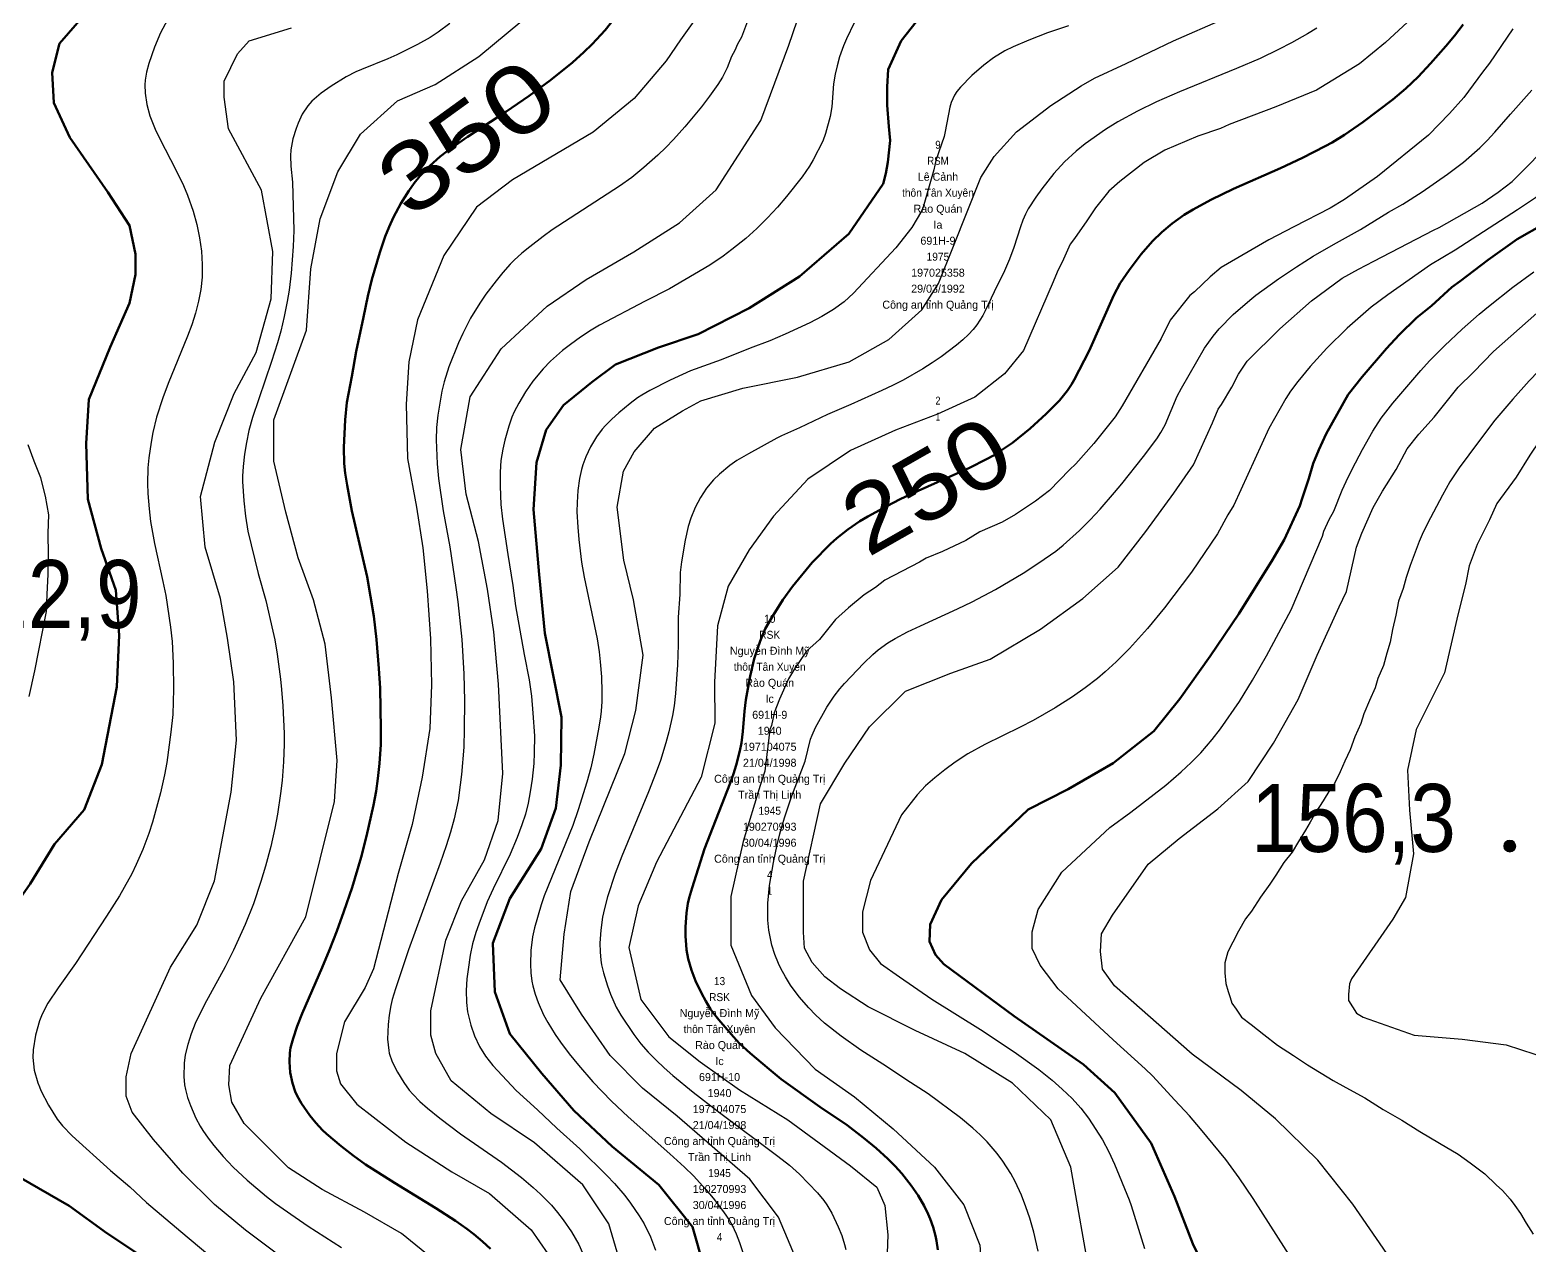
# Model space of a CAD drawing. Header units: metres. Extents: x 549268 to 556659, y 1838059 to 1844558.
# Drawn here: x 551896.4 to 552271.3, y 1842041.6 to 1842345.5 of the extents above; entities that cross this region are included whole.
import ezdxf
from ezdxf.enums import TextEntityAlignment as Align

# ---------------------------------------------------------------- set-up
doc = ezdxf.new("R2010")
doc.units = ezdxf.units.M
doc.header["$LTSCALE"] = 0.8
for name, color, linetype, lineweight in [('1', 7, 'Continuous', 25), ('2', 7, 'Continuous', 53), ('5', 7, 'Continuous', 13)]:
    doc.layers.add(name, color=color, linetype=linetype, lineweight=lineweight)
doc.layers.add('15', color=7, linetype='Continuous')
doc.layers.add('4', color=7, linetype='Continuous')

msp = doc.modelspace()

# ---------------------------------------------------------------- hatches: boundary and pattern name
at = {"layer": '5'}
msp.add_hatch(color=256, dxfattribs=at).paths.add_polyline_path([(552267.79, 1842141.39, 1), (552264.79, 1842141.39, 1)])

# ---------------------------------------------------------------- linework, layer by layer
at = {"layer": '1'}
for points in [[(552063.54, 1842349.42), (552058.98, 1842342.99), (552055.44, 1842337.79), (552047.41, 1842328.36), (552037.18, 1842319.95), (552017.02, 1842307.97), (552008.02, 1842301.13), (551999.8, 1842289.08), (551993.25, 1842272.96), (551991.06, 1842262.44), (551990.44, 1842251.86), (551990.71, 1842238.28), (551993.01, 1842226.12), (551994.54, 1842215.93), (551995.62, 1842205.17), (551996.47, 1842193.22), (551996.74, 1842181.71), (551996.29, 1842170.76), (551994.44, 1842158.6), (551991.9, 1842146.74), (551988.37, 1842134.5), (551982.27, 1842110.65), (551980.15, 1842106.01), (551975.02, 1842097.38), (551972.97, 1842089.51), (551972.97, 1842085.19), (551973.99, 1842081.89), (551978.1, 1842076.81), (551990.28, 1842067.29), (552001.84, 1842059.92), (552011.21, 1842054.48), (552021.66, 1842045.43), (552025.83, 1842039.43)], [(552243.93, 1842350.45), (552235.2, 1842342.34), (552228.7, 1842337.02), (552218.01, 1842330.46), (552207.83, 1842326.25), (552196.13, 1842321.86), (552193.96, 1842320.85), (552188.34, 1842318.94), (552180.09, 1842315.45), (552174.86, 1842312.31), (552168.8, 1842307.55), (552166.02, 1842305.2), (552162.69, 1842301.01), (552160.53, 1842297.71), (552157.48, 1842293.3), (552156.37, 1842291.9), (552154.76, 1842288.16), (552153.1, 1842284.92), (552152.1, 1842282.52), (552144.73, 1842265.28), (552140, 1842259.5), (552132.59, 1842253.67), (552123.26, 1842249.39), (552112.74, 1842245.35), (552101.44, 1842240.31), (552090.8, 1842233.14), (552082.22, 1842223.9), (552076.14, 1842215.49), (552070.92, 1842206.41), (552068.27, 1842196.48), (552067.44, 1842182.37), (552067.55, 1842172.14), (552064.18, 1842158.62), (552052.96, 1842137.38), (552048.36, 1842126.43), (552046.03, 1842116.02), (552049.08, 1842103.04), (552056.08, 1842093.67), (552063.87, 1842087.38), (552073.69, 1842080.44), (552085.79, 1842072.87), (552101.51, 1842061.42), (552108.1, 1842056.05), (552110.04, 1842051.45), (552110.82, 1842044.16), (552110.43, 1842032.64)], [(552076.46, 1842349.7), (552074.19, 1842343.7), (552073.23, 1842341.9), (552072.56, 1842340.37), (552071.77, 1842338.88), (552070.67, 1842335.98), (552069.47, 1842333.7), (552068.34, 1842331.86)], [(552320, 1842349), (552316.06, 1842344.04), (552310.47, 1842337.52), (552300.89, 1842327.34), (552296.82, 1842323.28), (552292.72, 1842319.68), (552284.96, 1842313.5), (552276.83, 1842306.64), (552272.71, 1842303.52), (552268.24, 1842300.5), (552252.62, 1842290.43), (552246.49, 1842286.72), (552235.79, 1842279.25), (552231.63, 1842276.14), (552225.67, 1842270.89), (552220.54, 1842265.88), (552216.42, 1842261.35)], [(551958.22, 1842039.3), (551950.21, 1842045.3), (551942.53, 1842051.73), (551934.55, 1842059.56), (551927.27, 1842067.98), (551921.94, 1842074.79), (551920.4, 1842078.85), (551920.4, 1842083.67), (551921.69, 1842089.51), (551931.49, 1842111.05), (551938.08, 1842121.6), (551942.53, 1842132.66), (551946.64, 1842154.83), (551948, 1842167.84), (551947.34, 1842182.41), (551945.72, 1842193.36), (551943.96, 1842203.26), (551940.15, 1842216.14), (551938.95, 1842228.83), (551942.58, 1842242.38), (551947.41, 1842254.53), (551952.87, 1842264.81), (551956.64, 1842278.25), (551957.1, 1842290.11), (551954.28, 1842305.45), (551946.03, 1842320.77), (551944.94, 1842328.7), (551944.94, 1842332.67), (551948.22, 1842339.52), (551951.13, 1842342.77), (551961.7, 1842346.01)], [(551930.73, 1842348.04), (551929.03, 1842344.72), (551927.52, 1842341.17), (551926.1, 1842337.12), (551925.51, 1842334.96), (551925.17, 1842332.93), (551925.1, 1842331.78), (551925.17, 1842329.63), (551925.59, 1842326.84), (551926.34, 1842324.04), (551927.66, 1842320.63), (551928.72, 1842318.44), (551932.95, 1842310.33)], [(552001.36, 1842347.09), (551998.37, 1842344.91), (551996.39, 1842343.61), (551993.25, 1842341.83), (551988.03, 1842339.23), (551985.84, 1842338.24), (551979.25, 1842335.61), (551977.84, 1842334.97), (551975.39, 1842333.75), (551971.62, 1842331.46), (551969.12, 1842329.64), (551966.85, 1842327.65), (551966.33, 1842327.09), (551965.84, 1842326.53), (551964.44, 1842324.44), (551963.4, 1842322.19), (551962.89, 1842320.84), (551962.09, 1842318.21), (551961.57, 1842315.49), (551961.46, 1842314.03), (551961.58, 1842311.45), (551961.96, 1842307.39), (551962.36, 1842295.33), (551962.16, 1842291.32), (551961.62, 1842284.68), (551961.17, 1842280.44), (551960.69, 1842277.55), (551959.93, 1842273.8), (551959.04, 1842270.15), (551958.24, 1842267.26), (551956.78, 1842262.53), (551952.03, 1842248.58), (551951.07, 1842245.32), (551950.45, 1842242.31), (551950.02, 1842239.36), (551949.67, 1842236.29), (551949.5, 1842233.85), (551949.49, 1842232.51), (551949.62, 1842230.1), (551949.85, 1842227.69), (551950.26, 1842223.88), (551950.84, 1842220.09), (551953.43, 1842209.54), (551955.3, 1842202.77), (551957.09, 1842195.13), (551957.54, 1842192.92), (551958.12, 1842189.39), (551958.95, 1842183.14), (551959.24, 1842180.54), (551959.55, 1842176.43), (551959.87, 1842169.56), (551959.91, 1842166.82), (551959.77, 1842162.42), (551959.39, 1842157.74), (551959.02, 1842154.55), (551958.24, 1842149.35), (551957.59, 1842145.89), (551956.54, 1842141.26), (551955.23, 1842136.35), (551954.08, 1842132.5), (551952.2, 1842126.96), (551950.16, 1842121.74), (551947.27, 1842115.33), (551945.15, 1842111.19), (551940.03, 1842101.71), (551937.69, 1842097), (551936.63, 1842094.38), (551935.79, 1842091.77), (551935.2, 1842089.15), (551934.91, 1842087.08), (551934.82, 1842083.78)], [(551999.96, 1842035.71), (551989.22, 1842044.47), (551979.99, 1842049.8), (551969.43, 1842055.48), (551960.97, 1842060.91), (551949.9, 1842071.99), (551946.82, 1842077.33), (551946.05, 1842081.64), (551946.31, 1842086.47), (551954.1, 1842103.37), (551965.31, 1842123.7), (551972.48, 1842152.48), (551973.14, 1842162.81), (551971.7, 1842178.45), (551970.15, 1842191.88), (551967.22, 1842202.92), (551963.44, 1842213.47), (551960.32, 1842224.89), (551957.31, 1842237.61), (551957.31, 1842247.98), (551965.53, 1842270.41), (551966.6, 1842285.72), (551968.93, 1842298.2), (551973.29, 1842310.02), (551978.99, 1842319.43), (551988.2, 1842327.71), (551997.67, 1842331.87), (552008.6, 1842338.82), (552019.28, 1842347.8)], [(552044.44, 1842035.54), (552041.07, 1842046.92), (552034.54, 1842056.61), (552022.46, 1842067.16), (552011.56, 1842074.49), (552001.69, 1842082.65), (551997.85, 1842089.51), (551996.56, 1842094.08), (551996.56, 1842100.17), (552000.31, 1842117.83), (552004.27, 1842127.66), (552009.98, 1842137.97), (552013.43, 1842147.74), (552014.55, 1842159.55), (552013.45, 1842181.85), (552012.33, 1842194.94), (552010.74, 1842205.64), (552008.47, 1842217.54), (552005.44, 1842229.35), (552004.04, 1842240.59), (552006.42, 1842253.73), (552014.13, 1842265.71), (552025.64, 1842276.36), (552035.44, 1842283.03), (552047.28, 1842289.96), (552058.7, 1842297.22), (552067.91, 1842305.5), (552079.1, 1842322.85), (552086.08, 1842341.64), (552088.18, 1842347.72)], [(552102.38, 1842347.27), (552100.46, 1842343.23), (552099.76, 1842341.54), (552098.76, 1842338.73), (552098.12, 1842336.5), (552097.68, 1842334.46), (552097.27, 1842332.03), (552096.78, 1842326.22), (552096.43, 1842323.82), (552095.22, 1842319.56), (552094.56, 1842317.69), (552092.15, 1842313.03), (552091.21, 1842311.4), (552089.4, 1842308.76), (552085.5, 1842303.82), (552083.19, 1842301.12), (552080.73, 1842298.45), (552078.1, 1842295.84), (552075.31, 1842293.36), (552071.85, 1842290.57), (552069.68, 1842288.93), (552066.3, 1842286.62), (552056.27, 1842280.71), (552050.13, 1842277.63), (552038.76, 1842271.65), (552036.66, 1842270.37), (552034.02, 1842268.62), (552031.45, 1842266.81), (552029.49, 1842265.29), (552026.49, 1842262.62), (552024.66, 1842260.73), (552022.11, 1842257.65), (552020.24, 1842254.97), (552018.53, 1842252.18), (552017.37, 1842249.94), (552016.83, 1842248.68), (552016.03, 1842246.4), (552015.06, 1842242.88), (552014.53, 1842240.64), (552014.05, 1842237.78), (552013.88, 1842234.91), (552013.9, 1842231.38), (552014.08, 1842226.77), (552014.51, 1842223.13), (552015.78, 1842214.3), (552017.04, 1842206.56), (552017.75, 1842201.46), (552019.88, 1842189.32), (552021.12, 1842182.92), (552021.7, 1842178.87), (552022.11, 1842174.65), (552022.45, 1842168.93)], [(552155.99, 1842346.5), (552150.75, 1842344.78), (552146.03, 1842342.92), (552142.12, 1842341.28), (552140.02, 1842340.27), (552137.23, 1842338.53), (552134.8, 1842336.7), (552131.77, 1842334.1), (552128.94, 1842331.15), (552128.09, 1842330.12), (552127.48, 1842329.17), (552126.64, 1842327.37), (552126.27, 1842326.19), (552125.17, 1842320.1), (552124.86, 1842318.86), (552122.83, 1842312.87), (552122.28, 1842310.49), (552120, 1842302.31), (552119.63, 1842301.14), (552119.19, 1842300.15), (552116.82, 1842296.07), (552112.78, 1842291.01), (552102.26, 1842279.61), (552099.87, 1842277.49), (552097.2, 1842275.54), (552094.32, 1842273.79), (552091.33, 1842272.25), (552085.15, 1842269.37), (552081.34, 1842267.72), (552076.41, 1842265.9), (552069.12, 1842263), (552061.49, 1842260.19), (552059.45, 1842259.34), (552056.36, 1842257.9), (552051.32, 1842255.3), (552049.34, 1842254.16), (552048.27, 1842253.45), (552046.36, 1842252.05), (552043.53, 1842249.71), (552041.81, 1842248.18), (552040.2, 1842246.57), (552039.38, 1842245.6), (552038.02, 1842243.74), (552036.52, 1842241.26), (552035.3, 1842238.75), (552034.54, 1842236.71), (552034.2, 1842235.53), (552033.72, 1842233.3), (552033.32, 1842230.34), (552033.12, 1842227.33), (552033.09, 1842224.94), (552033.28, 1842221.16), (552033.56, 1842218.01), (552034.22, 1842212.34), (552034.92, 1842208.61), (552038.11, 1842193.16), (552038.62, 1842189.98), (552038.93, 1842187.48), (552039.2, 1842183.68), (552039.28, 1842179.95), (552039.28, 1842177.54), (552039.16, 1842175.08), (552039.01, 1842173.68), (552038.59, 1842171.07), (552037.32, 1842164.33), (552036.57, 1842160.91), (552035.53, 1842157.34), (552033.36, 1842150.46), (552032.03, 1842146.54), (552024.88, 1842128.9), (552024.14, 1842126.66), (552022.49, 1842120.92), (552021.97, 1842118.68), (552021.55, 1842115.24), (552021.49, 1842111.85), (552021.59, 1842109.68), (552021.85, 1842107.55), (552022.07, 1842106.39), (552022.64, 1842104.31), (552023.36, 1842102.27), (552024.74, 1842099.18), (552025.78, 1842097.23), (552027.67, 1842094.24), (552029, 1842092.34), (552031.17, 1842089.44), (552033.47, 1842086.58), (552037.07, 1842082.45), (552041.75, 1842077.61), (552045.94, 1842073.69), (552056.35, 1842064.43), (552059.95, 1842061.09), (552062.21, 1842058.88), (552065.33, 1842055.5), (552067.13, 1842053.33), (552069.73, 1842049.92), (552071.19, 1842047.73), (552071.87, 1842046.53), (552072.89, 1842044.4), (552073.74, 1842042.25), (552074.93, 1842038.73)], [(552088.67, 1842036.27), (552083.5, 1842048.59), (552076.35, 1842058.08), (552058.17, 1842073.83), (552049.52, 1842080.79), (552041.37, 1842088.98), (552034.23, 1842099.37), (552028.89, 1842107.91), (552029.93, 1842119.32), (552031.57, 1842130.04), (552036.12, 1842142.4), (552045.03, 1842164.53), (552047.84, 1842175.25), (552049.61, 1842189.09), (552047.23, 1842202.93), (552044.83, 1842212.88), (552043.17, 1842226.16), (552044.76, 1842235.14), (552047.42, 1842239.93), (552052.5, 1842245.92), (552059.52, 1842250.23), (552064.09, 1842252.76), (552074.6, 1842255.89), (552088.26, 1842258.63), (552101.14, 1842262.45), (552111.05, 1842268.1), (552119.34, 1842275.48), (552123.48, 1842282.04), (552127.21, 1842291.43), (552134.03, 1842308.55), (552137.36, 1842313.82), (552142.95, 1842319.97), (552151.53, 1842326.56), (552159.1, 1842331.5), (552162.44, 1842333.4), (552170.4, 1842337.11), (552182.2, 1842342.78), (552194.78, 1842348.28)], [(552218.04, 1842345.94), (552215.74, 1842344.52), (552211.68, 1842342.26), (552208.46, 1842340.6), (552203.85, 1842338.36), (552197.94, 1842335.8), (552183.75, 1842329.99), (552177.98, 1842327.47), (552173.21, 1842325.18), (552168.27, 1842322.5), (552165.19, 1842320.57), (552160.18, 1842317), (552157.87, 1842315.18), (552154.96, 1842312.51), (552152.27, 1842309.61), (552149.28, 1842305.76), (552147.81, 1842303.68), (552145.9, 1842300.75), (552145.2, 1842299.41), (552144.55, 1842297.9), (552143.95, 1842296.22), (552142.32, 1842291.05), (552141.2, 1842288.15), (552139.97, 1842285.25), (552137.37, 1842280.02), (552135.15, 1842275.23), (552134.53, 1842274.05), (552133.06, 1842271.75), (552132.12, 1842270.58), (552130.95, 1842269.33), (552129.57, 1842268.02), (552127.98, 1842266.68), (552124.12, 1842263.73), (552121.89, 1842262.19), (552119.58, 1842260.75), (552114.61, 1842257.93), (552111.98, 1842256.55), (552109.3, 1842255.29), (552101.58, 1842251.78), (552095.7, 1842249.32), (552088.74, 1842245.95), (552084.24, 1842243.98)], [(552267.08, 1842345.73), (552261.2, 1842337.18), (552259.43, 1842334.95), (552254.82, 1842328.58), (552251.21, 1842324.61), (552245.99, 1842319.18), (552233.2, 1842308.82), (552224.96, 1842303.05), (552221.4, 1842300.87), (552212.27, 1842296.27), (552206.04, 1842293.01), (552194.13, 1842286.06), (552191.35, 1842283.71), (552187.46, 1842279.96), (552186.29, 1842279.06), (552181.41, 1842272.92), (552179.13, 1842268.34), (552169.38, 1842251.47), (552167.66, 1842248.73), (552162.33, 1842242.02), (552157.83, 1842236.93), (552156.22, 1842235.48), (552151.22, 1842230.33), (552147.71, 1842227.64), (552142.76, 1842224.28), (552139.42, 1842222.37), (552133.85, 1842219.96), (552130.29, 1842217.77)], [(552068.34, 1842331.86), (552066.27, 1842328.9), (552064.21, 1842326.27), (552060.08, 1842321.27), (552057.24, 1842318.04), (552055.34, 1842316.07), (552053.32, 1842314.13), (552049.85, 1842311.04), (552046.81, 1842308.59), (552043.73, 1842306.38), (552026.91, 1842295.48), (552024.63, 1842293.84), (552021.29, 1842291.27), (552019.29, 1842289.63), (552017.39, 1842287.9), (552016.37, 1842286.87), (552014.6, 1842284.86), (552012.89, 1842282.75), (552010.34, 1842279.4), (552008.78, 1842277.15), (552006.51, 1842273.38), (552004.53, 1842269.57), (552003.45, 1842267.23), (552001.04, 1842261.2), (551999.87, 1842257.49), (551999.35, 1842255.17), (551998.33, 1842249.17), (551997.98, 1842246.09), (551997.9, 1842243), (551998.14, 1842236.93), (551998.47, 1842233.3), (551999.69, 1842225.25), (552001.31, 1842216.17), (552002.86, 1842206.02), (552003.31, 1842202.47), (552004.29, 1842193.07), (552004.81, 1842184.44), (552004.96, 1842177.73), (552004.91, 1842170.57), (552004.78, 1842166.1), (552004.22, 1842159.29), (552003.94, 1842156.68), (552003.39, 1842152.8), (552002.42, 1842148.21), (552001.49, 1842144.81), (552000.44, 1842141.47), (551998.94, 1842137.09), (551991.01, 1842115.42), (551987.72, 1842105.67), (551986.89, 1842102.97), (551986.55, 1842101.54), (551986.13, 1842099.07), (551985.9, 1842096.71), (551985.75, 1842093.1), (551986.03, 1842090.22), (551986.17, 1842089.61), (551986.92, 1842087.45), (551988.23, 1842084.79), (551989.78, 1842082.25), (551991.19, 1842080.34), (551992.08, 1842079.32), (551993.86, 1842077.52), (551995.77, 1842075.8), (551998.79, 1842073.29), (552003.96, 1842069.42)], [(552144.61, 1842209.63), (552148.53, 1842212.17), (552152.78, 1842215.16), (552154.62, 1842216.61), (552158.69, 1842220.27), (552161.43, 1842223), (552163.9, 1842225.65), (552167.49, 1842229.77), (552169.32, 1842231.96), (552174.72, 1842238.78), (552178.06, 1842243.22), (552179.08, 1842244.77), (552180.16, 1842246.68), (552183.17, 1842253.9), (552184.24, 1842255.87), (552190.01, 1842265.88), (552192.1, 1842268.92), (552193.63, 1842270.75), (552197.15, 1842274.29), (552201.32, 1842277.94), (552202.81, 1842279.16), (552208.47, 1842283.26), (552212.97, 1842286.25), (552217.16, 1842288.91), (552222.22, 1842291.85), (552229, 1842295.57), (552236, 1842299.92), (552239.52, 1842301.92), (552244.42, 1842305.03), (552250.72, 1842309.42), (552254.74, 1842312.44), (552258.78, 1842316.01), (552260.63, 1842317.83), (552262.58, 1842319.93), (552266.47, 1842324.44), (552271.84, 1842330.43)], [(552161.6, 1842032.26), (552156.56, 1842061.04), (552151.52, 1842072.94), (552141.99, 1842082.04), (552130.04, 1842089.5), (552117.65, 1842095.22), (552105.89, 1842101.14), (552098.95, 1842105.66), (552095.1, 1842108.63), (552091.88, 1842112.23), (552089.96, 1842115.83), (552089.74, 1842119.86), (552089.74, 1842132.57), (552093.97, 1842151.91), (552100.08, 1842162.14), (552106.21, 1842171.21), (552115.21, 1842180.12), (552126.58, 1842184.65), (552136.4, 1842188.08), (552148.94, 1842195.61), (552159.53, 1842203.29), (552168.4, 1842211.14), (552175.33, 1842220.05), (552182.31, 1842229.61), (552187.23, 1842236.7), (552191.97, 1842247.19), (552193.35, 1842250.65), (552194.24, 1842251.77), (552196.79, 1842256.13), (552198.46, 1842259.37), (552200.62, 1842262.66), (552208.84, 1842270.72), (552216.68, 1842277.71), (552224.41, 1842283.43), (552228.48, 1842285.67), (552232.32, 1842287.63), (552247.18, 1842295.43), (552248.63, 1842296.11), (552259.37, 1842302.16), (552263.37, 1842304.91), (552266.88, 1842307.6), (552270.99, 1842311.63), (552278.93, 1842319.9)], [(551932.95, 1842310.33), (551934.73, 1842306.61), (551935.77, 1842304.15), (551937.14, 1842300.16), (551938.04, 1842296.8), (551938.75, 1842293.45), (551939.23, 1842290.13), (551939.43, 1842286.83), (551939.37, 1842283.63), (551939.05, 1842280.58), (551938.5, 1842277.61), (551937.73, 1842274.65), (551936.79, 1842271.73), (551935.73, 1842268.87), (551930.94, 1842257.09), (551929.6, 1842253.46), (551928, 1842248.63), (551927.09, 1842244.84), (551926.64, 1842242.39), (551926.08, 1842238.5), (551925.83, 1842235.97), (551925.72, 1842232.05), (551925.81, 1842229.54), (551926.12, 1842225.69), (551926.52, 1842222.56), (551927.5, 1842217.02), (551929.61, 1842207.55), (551930.31, 1842204.02), (551931.49, 1842196.08), (551931.88, 1842192.57), (551932.17, 1842187.14), (551932.26, 1842180.58), (551932.04, 1842174.28), (551931.6, 1842169.83), (551930.54, 1842162.24), (551930.02, 1842159.23), (551929, 1842154.67), (551926.98, 1842147.31), (551926.11, 1842144.52), (551924.6, 1842140.52), (551922.94, 1842136.79), (551921.79, 1842134.45), (551919.94, 1842130.99), (551918.71, 1842128.91), (551915.5, 1842123.85), (551907.77, 1842112), (551903.39, 1842105.88), (551900.85, 1842102.06), (551899.45, 1842099.36), (551898.78, 1842097.63), (551897.77, 1842094.06), (551897.17, 1842090.38), (551897.1, 1842088.48), (551897.42, 1842085.3), (551898.34, 1842082.12), (551898.71, 1842081.19), (551899.11, 1842080.23), (551900.96, 1842076.58), (551903.19, 1842073.09), (551904.49, 1842071.42), (551906.95, 1842068.87), (551916.53, 1842060.27), (551921.32, 1842056.19), (551925.52, 1842052.27), (551934.07, 1842044.96), (551941.36, 1842038.91)], [(552198.75, 1842177.57), (552201.98, 1842182.85), (552205.49, 1842188.95), (552211.65, 1842200.46), (552219.47, 1842218.85), (552219.82, 1842220.15), (552221.1, 1842223.08), (552222.32, 1842225.13), (552224.4, 1842230.36), (552225.35, 1842232.53), (552226.86, 1842235.66), (552229.48, 1842240.58), (552232.01, 1842245.1), (552234.17, 1842248.41), (552237.04, 1842252.1), (552244.02, 1842260.29), (552246.24, 1842262.73), (552249.93, 1842266.44), (552254.42, 1842270.64), (552258.61, 1842274.37), (552260.93, 1842276.3), (552267.05, 1842281.14), (552272.34, 1842285.02)], [(552241.49, 1842030.93), (552227.08, 1842051.82), (552218.32, 1842062.79), (552207.69, 1842073.13), (552199.15, 1842080.24), (552186.86, 1842089.34), (552167.45, 1842106.44), (552164.48, 1842110.6), (552163.98, 1842115.01), (552164.23, 1842119.41), (552166.95, 1842124.06), (552175.87, 1842136.85), (552183.62, 1842143.27), (552193.33, 1842150.71), (552200.91, 1842157.49), (552207.23, 1842167.1), (552213.39, 1842177.99), (552218.11, 1842189.08), (552223.6, 1842201.18), (552225.45, 1842205.04), (552227.95, 1842216.14), (552229.33, 1842219.6), (552232.15, 1842226.03), (552234.48, 1842230.1), (552237.92, 1842235.58), (552240.63, 1842240.72), (552243.52, 1842244.35), (552247.35, 1842248.6), (552253.35, 1842256.15), (552257.24, 1842259.9), (552262.24, 1842265.04), (552273.08, 1842274.67)], [(552275.91, 1842262.62), (552271.12, 1842257.76), (552267.02, 1842253.16), (552262.57, 1842247.88), (552258.45, 1842242.44), (552253.64, 1842235.94), (552251.32, 1842232.46), (552249.43, 1842229.14), (552246.43, 1842223.47), (552244.67, 1842219.88), (552243.67, 1842217.56), (552241.4, 1842211.58), (552241.03, 1842210.52), (552240.39, 1842208.55), (552239.6, 1842205.8), (552238.48, 1842202.63), (552237.78, 1842199.14), (552236.98, 1842195.51), (552236.35, 1842192.4), (552235.56, 1842189.65), (552234.69, 1842186.52), (552233.32, 1842183.32), (552232.61, 1842180.96), (552231.24, 1842177.76), (552229.77, 1842174.42), (552229.05, 1842172.06), (552227.58, 1842168.72), (552226.35, 1842165.42), (552225.06, 1842162.61), (552223.88, 1842159.94), (552222.48, 1842156.99), (552221.29, 1842155.45), (552219.61, 1842152.72), (552217.82, 1842149.85), (552216.36, 1842147.39), (552215.23, 1842145.36), (552213.44, 1842142.49), (552211.88, 1842139.89), (552209.81, 1842137.24), (552207.81, 1842134.09), (552206.32, 1842131.88), (552203.95, 1842128.56), (552201.73, 1842125.13), (552200.21, 1842123.17), (552198.46, 1842120.05), (552197.03, 1842117.35), (552195.82, 1842114.93), (552195.02, 1842112.18), (552195.09, 1842109.67), (552195.29, 1842107.04), (552195.92, 1842104.98), (552196.36, 1842103.52), (552196.79, 1842102.06), (552197.86, 1842100.55)], [(552216.42, 1842261.35), (552213.29, 1842257.59), (552211.49, 1842255.17), (552210.28, 1842253.28), (552206.06, 1842245.83), (552197.27, 1842226.64), (552195.82, 1842224.2), (552193.24, 1842219.46), (552186.73, 1842209.91), (552179.97, 1842200.93), (552175.71, 1842195.8), (552171.24, 1842190.76), (552167.92, 1842187.44), (552165.1, 1842184.92), (552163.19, 1842183.32), (552160.14, 1842180.94), (552156.94, 1842178.67), (552152.62, 1842175.92), (552147.17, 1842172.78), (552143.87, 1842171.07), (552135.1, 1842166.74), (552130.85, 1842164.4), (552127.61, 1842162.32), (552125.03, 1842160.45), (552122.57, 1842158.48), (552120.26, 1842156.4), (552118.12, 1842154.2), (552114.25, 1842149.22), (552106.44, 1842132.78), (552104.51, 1842124.94), (552104.51, 1842119.86), (552106.23, 1842115.41), (552109.01, 1842112.02), (552113.72, 1842108.63), (552121.85, 1842103.12), (552133.99, 1842095.49), (552142.41, 1842089.88), (552148.52, 1842085.49), (552151.86, 1842082.79), (552154.41, 1842080.55), (552156.86, 1842078.23), (552159.09, 1842075.83), (552160.99, 1842073.33), (552164.44, 1842067.88), (552166.06, 1842064.92), (552167.48, 1842061.81), (552171.18, 1842052.87), (552171.67, 1842051.48), (552174.99, 1842040.7)], [(552084.24, 1842243.98), (552083.06, 1842243.4), (552075.99, 1842239.48), (552073.09, 1842237.77), (552071.3, 1842236.53), (552068.73, 1842234.4), (552067.25, 1842232.93), (552065.52, 1842230.87), (552063.97, 1842228.55), (552062.63, 1842226.05), (552061.55, 1842223.41), (552060.88, 1842221.27), (552060.14, 1842217.88), (552059.23, 1842212.42), (552058.91, 1842209.75), (552058.79, 1842204.27), (552058.41, 1842198.62), (552058.41, 1842191.72), (552058.2, 1842186.74), (552057.71, 1842179.53), (552057.39, 1842176.43), (552057.02, 1842174), (552056.09, 1842169.95), (552055.32, 1842167.2), (552053.95, 1842162.79), (552052.92, 1842159.83), (552050.99, 1842154.95), (552044.33, 1842138.81), (552042.67, 1842134.48), (552040.75, 1842128.68), (552039.98, 1842125.78), (552039.52, 1842123.62), (552039.05, 1842120.35), (552038.85, 1842117.08), (552038.87, 1842114.96), (552039.05, 1842112.84), (552039.23, 1842111.69), (552039.7, 1842109.63), (552040.7, 1842106.42), (552041.45, 1842104.3), (552042.9, 1842101.06), (552044.05, 1842099.07), (552047.3, 1842094.22), (552049.04, 1842091.94), (552050.92, 1842089.81), (552052.9, 1842087.8), (552054.93, 1842085.91), (552057.1, 1842084), (552062.13, 1842079.83), (552068.41, 1842075.02), (552083.32, 1842063.83), (552086.21, 1842061.54), (552088.71, 1842059.28), (552093.21, 1842054.66), (552094.8, 1842052.74), (552095.57, 1842051.63), (552096.78, 1842049.53), (552098.37, 1842046.16), (552099.28, 1842043.96), (552100.02, 1842041.72), (552100.31, 1842040.44)], [(552276.3, 1842246.58), (552271.3, 1842239.14), (552267.87, 1842233.67), (552263.04, 1842227.02), (552261.21, 1842223), (552258.11, 1842216.8)], [(551896.18, 1842178.77), (551897.56, 1842185.2), (551900.47, 1842200.05), (551900.69, 1842204.36), (551900.95, 1842209.32), (551900.97, 1842214.24), (551900.92, 1842219.66), (551901.11, 1842224.22), (551900.27, 1842228.91), (551899.08, 1842233.43), (551897.41, 1842237.64), (551895.89, 1842241.74)], [(552130.29, 1842217.77), (552124.5, 1842215.08), (552120.38, 1842213.34), (552118.71, 1842212.38), (552110.09, 1842207.84), (552107.75, 1842206.05), (552104.91, 1842204.2), (552100.97, 1842200.95), (552097.74, 1842198.04), (552093.74, 1842193.01), (552090.52, 1842190.1), (552087.47, 1842185.68), (552085.97, 1842183.23), (552083.76, 1842178.14), (552082.37, 1842174.68), (552081.71, 1842171.56), (552081.33, 1842170.5), (552080.05, 1842160.09), (552078.87, 1842156.51), (552074.65, 1842142.5), (552071.57, 1842128.75), (552071.54, 1842116.56), (552076.74, 1842103.98), (552082.68, 1842095.9), (552092.65, 1842085.61), (552102.47, 1842078.66), (552112.16, 1842070.67), (552122.44, 1842061.06), (552129.84, 1842051.61), (552133.81, 1842041.6), (552134.72, 1842029.13)], [(552258.11, 1842216.8), (552256.17, 1842211.5), (552255.19, 1842206.81), (552253.26, 1842199.22), (552249.98, 1842184.71), (552242.86, 1842170.51), (552240.75, 1842160.39), (552241.23, 1842150.34), (552242.2, 1842139.44), (552240.19, 1842128.55), (552237.09, 1842123.07), (552226.71, 1842108.14), (552226.22, 1842106.92), (552225.97, 1842104.24), (552225.97, 1842102.77), (552227.95, 1842099.6), (552229.67, 1842098.62), (552242.42, 1842094.07), (552254.35, 1842093.1), (552265.42, 1842091.63), (552276.1, 1842088.16)], [(552148.35, 1842040.1), (552147.32, 1842044.78), (552146.31, 1842048.31), (552145.33, 1842051.17), (552144.22, 1842054.07), (552142.66, 1842057.48), (552141.54, 1842059.52), (552139.56, 1842062.58), (552138.12, 1842064.52), (552135.65, 1842067.41), (552133.92, 1842069.17), (552132.07, 1842070.86), (552128.97, 1842073.38), (552120.9, 1842079.41), (552115.28, 1842083.03), (552110.5, 1842086.26), (552104.06, 1842090.29), (552099.11, 1842093.87), (552095, 1842097.12), (552092.76, 1842099.18), (552091.07, 1842100.89), (552088.68, 1842103.64), (552086.51, 1842106.59), (552085.21, 1842108.63), (552084.04, 1842110.78), (552083.47, 1842111.99), (552082.57, 1842114.24), (552081.85, 1842116.56), (552081.53, 1842117.88), (552081.1, 1842120.3), (552080.84, 1842122.83), (552080.81, 1842127.06), (552081.19, 1842131.49), (552082.19, 1842137.23), (552083.13, 1842141.65), (552083.8, 1842144.4), (552084.96, 1842148.43), (552086.85, 1842153.97), (552090.16, 1842162.62), (552091.51, 1842168.07), (552091.87, 1842169.13), (552092.77, 1842171.06), (552095.57, 1842176.1), (552097.41, 1842178.86), (552098.83, 1842180.68), (552100.02, 1842182.05), (552104.78, 1842187.09), (552107.02, 1842189.29), (552108.4, 1842190.49), (552110.78, 1842192.18), (552112.62, 1842193.29), (552115.76, 1842194.92), (552118.95, 1842196.46), (552128.22, 1842200.67), (552131.91, 1842202.44), (552137.69, 1842205.56), (552144.61, 1842209.63)], [(552202.17, 1842053.21), (552198.65, 1842058.38), (552195.28, 1842062.99), (552188.96, 1842070.67), (552186.23, 1842073.9), (552182.52, 1842077.81), (552176.95, 1842083.92), (552175.1, 1842085.69), (552167.16, 1842092.88), (552153.35, 1842105.71), (552148.91, 1842111.58), (552146.93, 1842115.74), (552146.93, 1842119.9), (552148.41, 1842125.53), (552154.34, 1842134.83), (552166.27, 1842145.98), (552171.59, 1842149.83), (552180.31, 1842156.63), (552184.16, 1842159.92), (552186.65, 1842162.25), (552189.02, 1842164.68), (552191.9, 1842167.99), (552194.01, 1842170.73), (552198.75, 1842177.57)], [(552022.45, 1842168.93), (552022.43, 1842164.68), (552022.29, 1842162.05), (552021.88, 1842158.07), (552021.42, 1842154.96), (552020.89, 1842152.1), (552020.23, 1842149.38), (552019.36, 1842146.71), (552018.13, 1842143.5), (552016.41, 1842139.35), (552012.16, 1842130.69), (552010.67, 1842127.4), (552008.56, 1842121.87), (552007.83, 1842119.73), (552007.02, 1842116.96), (552006.43, 1842114.07), (552005.89, 1842110.48), (552005.6, 1842108.19), (552005.4, 1842105.25), (552005.5, 1842102.26), (552005.77, 1842099.94), (552006.53, 1842096.55), (552007.46, 1842093.89), (552008.7, 1842091.28), (552010.24, 1842088.79), (552012.08, 1842086.49), (552017.88, 1842080.28), (552023.21, 1842075.43), (552028.03, 1842070.84), (552033.79, 1842065.64), (552040.6, 1842058.95), (552042.47, 1842057.02), (552045.03, 1842054), (552046.5, 1842052.03), (552048.67, 1842048.93), (552049.93, 1842046.89), (552051.5, 1842043.68), (552052.76, 1842040.35)], [(552197.86, 1842100.55), (552199.25, 1842098.58), (552201.62, 1842096.73), (552204.83, 1842094.23), (552208.19, 1842091.62), (552212.18, 1842088.97), (552215.75, 1842086.64), (552222.16, 1842082.77), (552225.28, 1842081.02), (552230.02, 1842078.45), (552234.67, 1842075.5), (552239.3, 1842072.8), (552243.82, 1842069.96), (552248.72, 1842067.04), (552253.35, 1842064.34), (552256.39, 1842062.19), (552260.03, 1842059.37), (552262.88, 1842056.69), (552264.45, 1842055.25), (552266.36, 1842053.09), (552267.57, 1842051.48), (552268.95, 1842049.51), (552270.4, 1842047.04), (552272.12, 1842044.35)], [(551934.82, 1842083.78), (551935.01, 1842081.66), (551935.21, 1842080.51), (551935.76, 1842078.48), (551936.48, 1842076.46), (551937.83, 1842073.31), (551938.88, 1842071.31), (551939.54, 1842070.23), (551940.9, 1842068.33), (551942.36, 1842066.49), (551944.69, 1842063.71), (551947.16, 1842061.03), (551950.64, 1842057.78), (551955.46, 1842053.72), (551957.71, 1842052.02), (551962.63, 1842048.53), (551965.92, 1842046.32), (551974.24, 1842040.99)], [(552003.96, 1842069.42), (552014.21, 1842062.3), (552019.2, 1842058.48), (552022.12, 1842056.02), (552024, 1842054.31), (552026.72, 1842051.56), (552028.26, 1842049.75), (552029.68, 1842047.9), (552031.76, 1842044.87), (552033.56, 1842041.71), (552034.5, 1842039.65), (552035.32, 1842037.56), (552036.42, 1842034.24), (552037.15, 1842031.46), (552037.73, 1842028.62), (552038.13, 1842025.77), (552038.32, 1842022.98), (552038.41, 1842020), (552040.25, 1842006.07), (552043.02, 1842000)], [(552249.22, 1841999.21), (552241.49, 1842006.01), (552236.55, 1842010), (552231.94, 1842013.98), (552229.03, 1842016.79), (552224.96, 1842021.05), (552221.93, 1842024.62), (552219.43, 1842027.76), (552214.23, 1842034.61), (552210.37, 1842040.33), (552202.17, 1842053.21)]]:
    msp.add_lwpolyline(points, dxfattribs=at)
at = {"layer": '2'}
for points in [[(551912.15, 1842351.78), (551903.77, 1842342.05), (551901.94, 1842334.83), (551902.31, 1842327.26), (551906.32, 1842318.61), (551915.79, 1842304.9), (551921.25, 1842296.61), (551922.71, 1842289.39), (551922.71, 1842284.35), (551921.25, 1842277.13), (551916.44, 1842266.17), (551911.08, 1842253.05), (551910.37, 1842242.07), (551910.82, 1842228.12), (551914.17, 1842215.83), (551917.81, 1842205.39), (551918.7, 1842194.09), (551918.11, 1842181.17), (551914.31, 1842161.76)], [(552043, 1842348.98), (552040.18, 1842345.44), (552036.88, 1842341.91), (552034.82, 1842339.89), (552031.98, 1842337.33), (552026.45, 1842332.89), (552021.14, 1842328.97), (552015.29, 1842324.97), (552005.73, 1842318.71), (552000.67, 1842315.18), (551998.93, 1842313.82), (551996.31, 1842311.48), (551993.86, 1842308.9), (551992.42, 1842307.14), (551991.05, 1842305.27), (551989.05, 1842302.09), (551987.23, 1842298.62), (551986.16, 1842296.26), (551985.17, 1842293.81), (551983.81, 1842289.85), (551981.81, 1842283.07), (551980.78, 1842278.93), (551979.78, 1842273.64), (551977.9, 1842265.09), (551976.86, 1842258.83), (551975.6, 1842252.27), (551975.12, 1842247.94), (551974.79, 1842241.07), (551974.88, 1842237.07), (551975.17, 1842234.63), (551975.66, 1842231.63), (551976.86, 1842225.22), (551980.62, 1842208.72), (551982.34, 1842198.89), (551983.02, 1842193.06), (551983.6, 1842185.82), (551983.91, 1842180.86), (551984.09, 1842170.67), (551984.05, 1842166.79), (551983.7, 1842161.99), (551983.33, 1842158.3), (551982.9, 1842155.13), (551982.24, 1842151.64), (551980.5, 1842143.87), (551979.13, 1842138.56), (551976.88, 1842131.02), (551974.84, 1842124.97), (551973.06, 1842120.07), (551971.25, 1842115.42), (551969.44, 1842111), (551964.43, 1842099.52), (551963.17, 1842096.35), (551962.12, 1842093.24), (551961.53, 1842090.88), (551961.33, 1842089.63), (551961.21, 1842087.45), (551961.41, 1842084.75), (551961.96, 1842082.07), (551962.65, 1842080.02)], [(552064.86, 1842035.89), (552062.02, 1842046.17), (552053.58, 1842056.66), (552041.88, 1842066.22), (552032.32, 1842075.27), (552024.29, 1842084.51), (552016.31, 1842094.41), (552012.53, 1842104.96), (552012.05, 1842117.09), (552016.36, 1842128.26), (552024.15, 1842140.65), (552027.82, 1842150.84), (552029.03, 1842161.61), (552029.27, 1842173.59), (552025.06, 1842194.59), (552023.61, 1842209.32), (552022.26, 1842225.56), (552022.98, 1842237.29), (552025.4, 1842245.44), (552029.76, 1842251.66), (552036.78, 1842257.41), (552042.74, 1842261.77), (552053.48, 1842266.09), (552063.44, 1842269.41), (552076.12, 1842275.92), (552088.74, 1842283.85), (552101.07, 1842294.46), (552109.61, 1842306.98), (552110.33, 1842309.6), (552110.77, 1842312.45), (552111.42, 1842317.86), (552111.02, 1842321.37), (552110.67, 1842326.66), (552110.65, 1842331.24), (552110.91, 1842335.59), (552114.12, 1842342.72), (552117.89, 1842347.52)], [(552254.67, 1842346.88), (552252.46, 1842343.98), (552250.33, 1842341.4), (552246.49, 1842337.1), (552243.38, 1842333.77), (552240.34, 1842330.87), (552237.02, 1842328.11), (552229.54, 1842322.42), (552224.93, 1842319.27), (552221.85, 1842317.36), (552220.14, 1842316.41), (552214.43, 1842313.49), (552208.93, 1842310.94), (552197.18, 1842305.74), (552191.53, 1842302.97), (552187.11, 1842300.59), (552184.88, 1842299.22), (552181.92, 1842297.09), (552179.34, 1842294.87), (552176.99, 1842292.62), (552174.18, 1842289.39), (552171.17, 1842285.44), (552168.91, 1842282.16), (552167.3, 1842279.11), (552161.11, 1842265.25), (552157.42, 1842257.99), (552156.76, 1842256.83), (552155.72, 1842255.32), (552153.7, 1842252.83), (552150.43, 1842249.51), (552146.37, 1842245.81), (552141.94, 1842242.26), (552137.21, 1842239.09), (552135.46, 1842238.1), (552131.2, 1842235.98), (552118.36, 1842230.18), (552113.92, 1842228.11), (552110.56, 1842226.42), (552105.8, 1842223.79), (552103.84, 1842222.59), (552100.84, 1842220.51), (552098.06, 1842218.36), (552096.47, 1842216.96), (552091.91, 1842212.27), (552087.01, 1842206.27), (552084.58, 1842202.93), (552081.78, 1842198.56), (552080.18, 1842195.69)], [(552191.79, 1842032.24), (552187.08, 1842041.9), (552182.48, 1842053.77), (552176.67, 1842067.05), (552167.58, 1842079.66), (552159.69, 1842086.72), (552142.36, 1842098.82), (552124.85, 1842111.81), (552122.71, 1842114.14), (552121.21, 1842117.53), (552121.42, 1842121.77), (552124.21, 1842127.91), (552131.7, 1842137.02), (552145.89, 1842150.49), (552155.88, 1842155.63), (552167.14, 1842162.09), (552177.29, 1842170.1), (552183.8, 1842178.18), (552191.42, 1842188.86), (552198.52, 1842199.47), (552206.95, 1842212.97), (552209.89, 1842217.93), (552213.81, 1842226.47), (552214.36, 1842228.31), (552216.07, 1842233.33), (552217.17, 1842237.02), (552218.56, 1842240.48), (552220.38, 1842244.5), (552225.87, 1842254.27), (552229.42, 1842258.74), (552235.48, 1842265.79), (552238.64, 1842269.2), (552242.98, 1842273.51), (552246.71, 1842276.48), (552251.76, 1842281.12), (552253.88, 1842282.63), (552260.89, 1842288.01), (552268.17, 1842293.16), (552274.85, 1842296.97)], [(552080.18, 1842195.69), (552078.88, 1842192.65), (552078.19, 1842190.71), (552077.42, 1842188.17), (552076.42, 1842183.87), (552075.35, 1842177.96), (552074.97, 1842175.13), (552074.59, 1842170.05), (552074.23, 1842167.17), (552073.85, 1842165.23), (552072.91, 1842161.57), (552072.25, 1842159.45), (552071.36, 1842157.08), (552064.95, 1842140.66), (552061.87, 1842130.97), (552061.14, 1842128.42), (552060.85, 1842127.05), (552060.5, 1842124.64), (552060.26, 1842121.06), (552060.24, 1842118.86), (552060.36, 1842116.67), (552060.51, 1842115.43), (552060.93, 1842113.16), (552061.72, 1842110.32), (552062.75, 1842107.68), (552064.26, 1842104.57), (552065.33, 1842102.56), (552066.5, 1842100.62), (552067.21, 1842099.61), (552068.57, 1842097.92), (552072.24, 1842093.67), (552073.77, 1842092.01), (552076.41, 1842089.58), (552081.12, 1842085.57), (552084.18, 1842083.09), (552093.85, 1842076.18), (552100.62, 1842071.57), (552104.76, 1842068.44), (552107.86, 1842065.85), (552110.81, 1842063.13), (552112.61, 1842061.31), (552114.3, 1842059.45), (552116.66, 1842056.48), (552118.36, 1842053.96), (552119.86, 1842051.39), (552120.88, 1842049.34), (552121.37, 1842048.18), (552122.13, 1842046.07), (552122.73, 1842043.89), (552122.98, 1842042.66), (552123.3, 1842040.38)], [(551914.31, 1842161.76), (551909.89, 1842150.45), (551902.53, 1842141.88), (551896.38, 1842131.9), (551890.44, 1842123.38), (551883.05, 1842115.06), (551866.41, 1842099.31), (551863.26, 1842094.72), (551860.44, 1842089.96), (551860.44, 1842086.67), (551864.09, 1842079.12), (551868.07, 1842075.02), (551872.08, 1842071.02), (551880.61, 1842065.09), (551893.6, 1842058.67), (551906.18, 1842051.42), (551915.59, 1842044.56), (551925.78, 1842037.79), (551937.19, 1842028.45), (551946.07, 1842018.85), (551949.17, 1842013.95), (551951.15, 1842009.91), (551951.82, 1841999.54)], [(551962.65, 1842080.02), (551963.14, 1842078.91), (551964.24, 1842076.96), (551966.33, 1842074.01), (551967.85, 1842072.14), (551969.5, 1842070.34), (551970.46, 1842069.41), (551974.17, 1842066.3), (551977.15, 1842063.98), (551980.21, 1842061.77), (551987.47, 1842057.15), (551997.79, 1842050.79), (552002.7, 1842047.61), (552005.57, 1842045.61), (552007.34, 1842044.28), (552009.48, 1842042.51), (552011.47, 1842040.65)]]:
    msp.add_lwpolyline(points, dxfattribs=at)
at = {"layer": '5'}
msp.add_circle((552266.29, 1842141.39), 1.5, dxfattribs=at)

# ---------------------------------------------------------------- texts
at = {"layer": '15'}
for s, width, p in [('9', 0.9, (552123.34, 1842315.77)), ('RSM', 0.9, (552123.34, 1842311.77)), ('thôn Tân Xuyên', 0.95, (552123.34, 1842303.77)), ('1975', 0.95, (552123.33, 1842287.77)), ('2', 0.85, (552123.34, 1842251.77)), ('1', 0.75, (552123.34, 1842247.77)), ('10', 0.95, (552081.29, 1842197.21)), ('RSK', 0.95, (552081.29, 1842193.21)), ('thôn Tân Xuyên', 0.95, (552081.28, 1842185.21)), ('1945', 0.95, (552081.28, 1842149.21)), ('4', 0.9, (552081.28, 1842133.21)), ('1', 0.75, (552081.28, 1842129.21)), ('13', 0.95, (552068.74, 1842106.6)), ('RSK', 0.95, (552068.74, 1842102.6)), ('thôn Tân Xuyên', 0.95, (552068.74, 1842094.6)), ('1945', 0.95, (552068.73, 1842058.6)), ('4', 0.9, (552068.74, 1842042.6))]:
    msp.add_text(s, height=2, dxfattribs=dict(at, width=width)).set_placement(p, align=Align.CENTER)
for s, p in [('Lê Cảnh', (552123.34, 1842307.77)), ('Rào Quán', (552123.34, 1842299.77)), ('Ia', (552123.34, 1842295.77)), ('691H-9', (552123.34, 1842291.77)), ('197025358', (552123.34, 1842283.77)), ('29/03/1992', (552123.34, 1842279.77)), ('Công an tỉnh Quảng Trị', (552123.34, 1842275.77)), ('Nguyễn Đình Mỹ', (552081.29, 1842189.21)), ('Rào Quán', (552081.28, 1842181.21)), ('Ic', (552081.28, 1842177.21)), ('691H-9', (552081.29, 1842173.21)), ('1940', (552081.28, 1842169.21)), ('197104075', (552081.29, 1842165.21)), ('21/04/1998', (552081.28, 1842161.21)), ('Công an tỉnh Quảng Trị', (552081.28, 1842157.21)), ('Trần Thị Linh', (552081.28, 1842153.21)), ('190270993', (552081.28, 1842145.21)), ('30/04/1996', (552081.28, 1842141.21)), ('Công an tỉnh Quảng Trị', (552081.28, 1842137.21)), ('Nguyễn Đình Mỹ', (552068.74, 1842098.6)), ('Rào Quán', (552068.74, 1842090.6)), ('Ic', (552068.74, 1842086.6)), ('691H-10', (552068.74, 1842082.6)), ('1940', (552068.73, 1842078.6)), ('197104075', (552068.74, 1842074.6)), ('21/04/1998', (552068.74, 1842070.6)), ('Công an tỉnh Quảng Trị', (552068.74, 1842066.6)), ('Trần Thị Linh', (552068.74, 1842062.6)), ('190270993', (552068.74, 1842054.6)), ('30/04/1996', (552068.74, 1842050.6)), ('Công an tỉnh Quảng Trị', (552068.74, 1842046.6))]:
    msp.add_text(s, height=2, dxfattribs=at).set_placement(p, align=Align.CENTER)
at = {"layer": '4'}
for s, rotation, width, p in [('350', 35.894, 1.25, (552010.51, 1842311.8)), ('250', 29.692, 1.15, (552124.7, 1842224.23))]:
    msp.add_text(s, height=17, rotation=rotation, dxfattribs=dict(at, width=width)).set_placement(p, align=Align.CENTER)
at = {"layer": '5', "width": 0.9}
for s, p in [('422,9', (551873.07, 1842195.91)), ('156,3', (552201.6, 1842139.91))]:
    msp.add_text(s, height=17, dxfattribs=at).set_placement(p)

doc.saveas('drawing.dxf')
